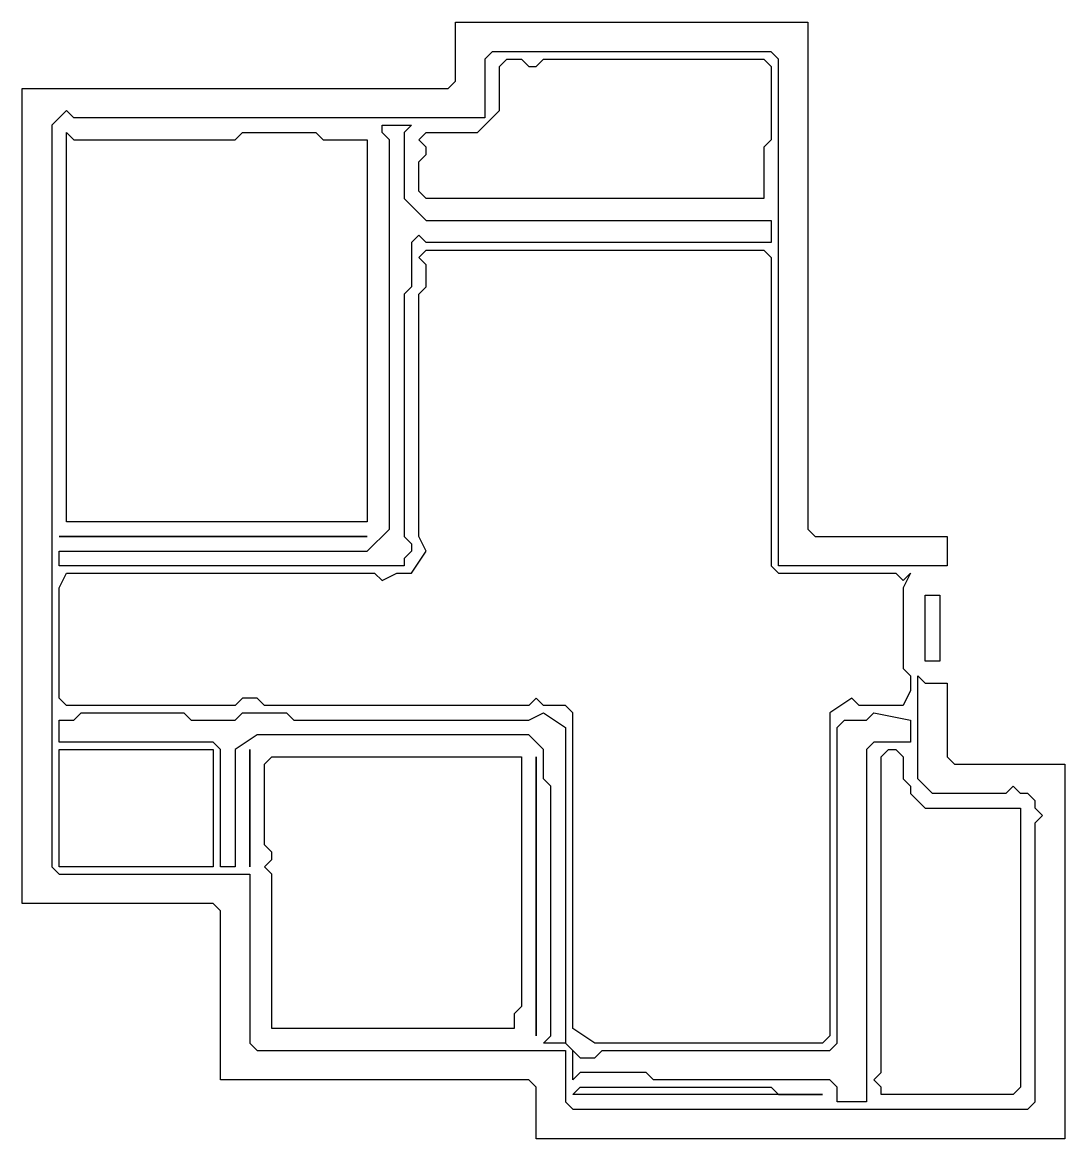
# Model space of a CAD drawing. Header units: metres. Extents: x 57 to 199, y 52 to 204.
import ezdxf

# ---------------------------------------------------------------- set-up
doc = ezdxf.new("R2010")
doc.units = ezdxf.units.M
for name, color, linetype in [('Balcony', 7, 'Continuous'), ('Bathroom', 5, 'Continuous'), ('Common_room', 2, 'Continuous'), ('Inner_walls', 9, 'Continuous'), ('Kitchen', 3, 'Continuous'), ('Living_room', 10, 'Continuous'), ('Main_gate', 1, 'Continuous'), ('Master_room', 6, 'Continuous')]:
    doc.layers.add(name, color=color, linetype=linetype)

msp = doc.modelspace()

# ---------------------------------------------------------------- linework, layer by layer
at = {"layer": 'Balcony'}
for points in [[(111, 181), (111, 185), (112, 186), (112, 187), (111, 188), (112, 189), (119, 189), (122, 192), (122, 198), (123, 199), (125, 199), (126, 198), (127, 198), (128, 199), (158, 199), (159, 198), (159, 188), (158, 187), (158, 180), (112, 180)], [(132, 58), (133, 59), (159, 59), (160, 58), (166, 58)]]:
    msp.add_lwpolyline(points, close=True, dxfattribs=at)
at = {"layer": 'Bathroom'}
msp.add_lwpolyline([(62, 89), (62, 105), (83, 105), (83, 89)], close=True, dxfattribs=at)
at = {"layer": 'Common_room'}
msp.add_lwpolyline([(91, 67), (91, 88), (90, 89), (91, 90), (91, 91), (90, 92), (90, 103), (91, 104), (125, 104), (125, 70), (124, 69), (124, 67)], close=True, dxfattribs=at)
at = {"layer": 'Inner_walls'}
for points in [[(62, 130), (62, 132), (104, 132), (107, 135), (107, 188), (106, 189), (106, 190), (110, 190), (109, 189), (109, 180), (112, 177), (159, 177), (159, 174), (112, 174), (111, 175), (110, 174), (110, 168), (109, 167), (109, 134), (110, 133), (110, 132), (109, 131), (109, 130)], [(172, 57), (168, 57), (168, 59), (167, 60), (143, 60), (142, 61), (133, 61), (132, 60), (132, 64), (131, 65), (128, 65), (129, 66), (129, 100), (128, 101), (128, 105), (126, 107), (89, 107), (86, 105), (86, 89), (84, 89), (84, 105), (83, 106), (62, 106), (62, 109), (64, 109), (65, 110), (79, 110), (80, 109), (86, 109), (87, 110), (93, 110), (94, 109), (126, 109), (128, 110), (131, 108), (131, 65), (133, 63), (135, 63), (136, 64), (167, 64), (168, 65), (168, 108), (169, 109), (172, 109), (173, 110), (178, 109), (178, 106), (173, 106), (172, 105)]]:
    msp.add_lwpolyline(points, close=True, dxfattribs=at)
at = {"layer": 'Kitchen'}
msp.add_lwpolyline([(192, 58), (174, 58), (174, 59), (173, 60), (174, 61), (174, 104), (175, 105), (176, 105), (177, 104), (177, 101), (178, 100), (178, 99), (180, 97), (193, 97), (193, 59)], close=True, dxfattribs=at)
at = {"layer": 'Living_room'}
for points in [[(166, 65), (135, 65), (132, 67), (132, 110), (131, 111), (128, 111), (127, 112), (126, 111), (90, 111), (89, 112), (87, 112), (86, 111), (63, 111), (62, 112), (62, 127), (63, 129), (105, 129), (106, 128), (108, 129), (110, 129), (112, 132), (111, 134), (111, 167), (112, 168), (112, 171), (111, 172), (112, 173), (158, 173), (159, 172), (159, 130), (160, 129), (176, 129), (177, 128), (178, 129), (177, 127), (177, 116), (178, 115), (178, 113), (177, 111), (171, 111), (170, 112), (167, 110), (167, 66)], [(62, 134), (104, 134)], [(88, 89), (88, 105)], [(127, 66), (127, 104)]]:
    msp.add_lwpolyline(points, close=True, dxfattribs=at)
at = {"layer": 'Main_gate'}
msp.add_lwpolyline([(180, 117), (180, 126), (182, 126), (182, 117)], close=True, dxfattribs=at)
at = {"layer": 'Master_room'}
msp.add_lwpolyline([(63, 136), (63, 189), (64, 188), (86, 188), (87, 189), (97, 189), (98, 188), (104, 188), (104, 136)], close=True, dxfattribs=at)
at = {"layer": 'Walls'}
msp.add_lwpolyline([(199, 52), (127, 52), (127, 59), (126, 60), (84, 60), (84, 83), (83, 84), (57, 84), (57, 195), (115, 195), (116, 196), (116, 204), (164, 204), (164, 135), (165, 134), (183, 134), (183, 130), (160, 130), (160, 199), (159, 200), (121, 200), (120, 199), (120, 191), (64, 191), (63, 192), (61, 190), (61, 89), (62, 88), (88, 88), (88, 65), (89, 64), (131, 64), (131, 57), (132, 56), (194, 56), (195, 57), (195, 95), (196, 96), (195, 97), (195, 98), (194, 99), (193, 99), (192, 100), (191, 99), (181, 99), (179, 101), (179, 115), (180, 114), (183, 114), (183, 104), (184, 103), (199, 103)], close=True, dxfattribs=at)

doc.saveas('drawing.dxf')
